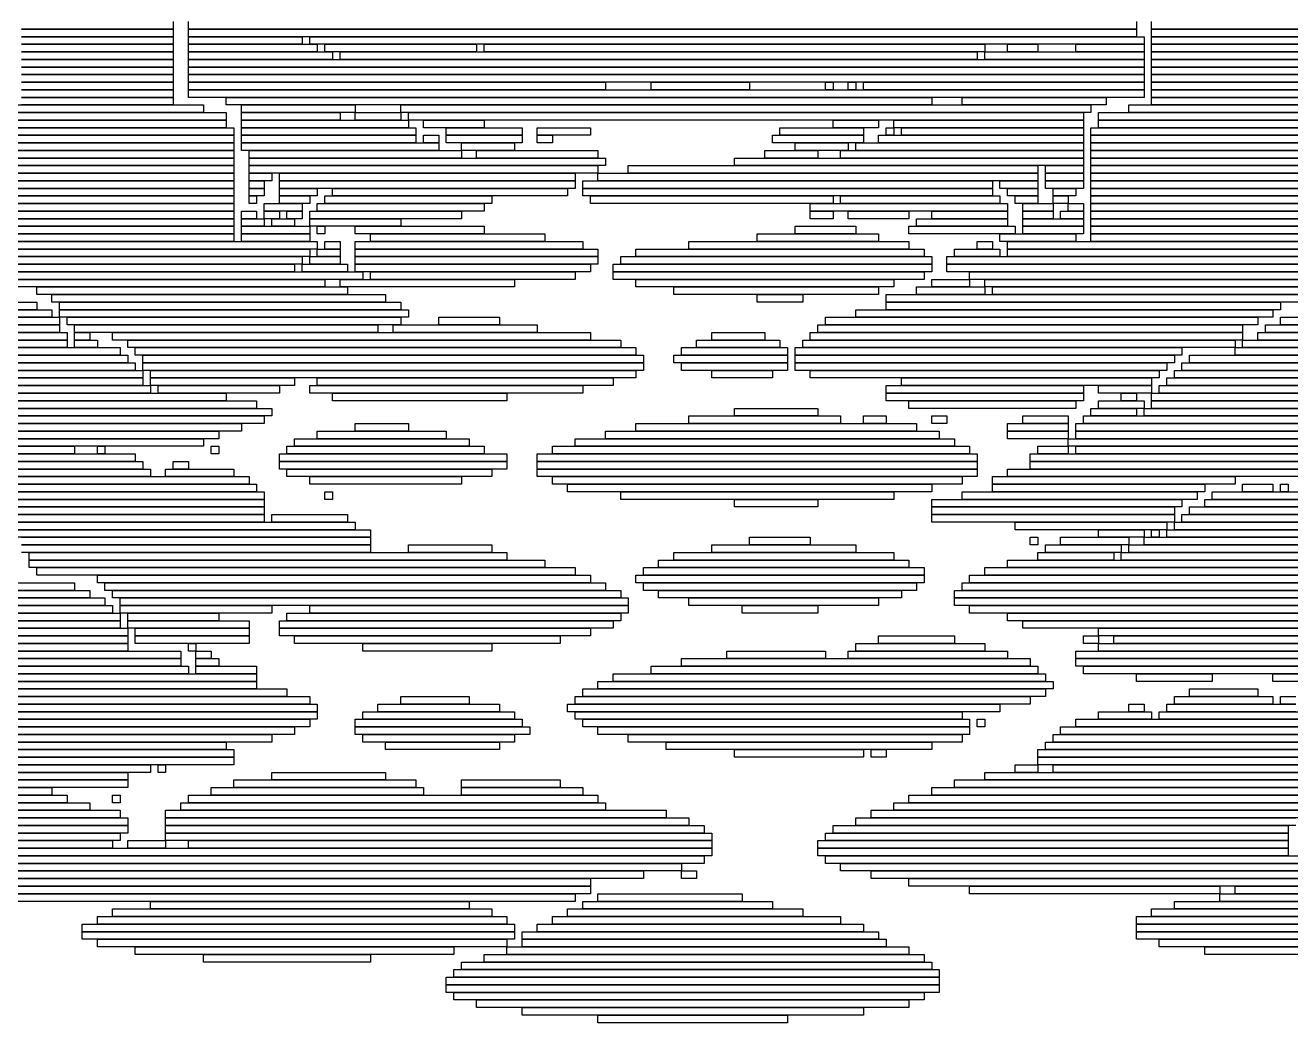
# Model space of a CAD drawing. Extents: x 292 to 731, y 307 to 718.
# Drawn here: x 417.5 to 584.3, y 307 to 438.5 of the extents above; entities that cross this region are included whole.
import ezdxf

# ---------------------------------------------------------------- set-up
doc = ezdxf.new("R2010")
doc.units = 0

msp = doc.modelspace()

# ---------------------------------------------------------------- linework, layer by layer
for p, q in [((437, 439), (437, 438)), ((439, 438), (439, 439)), ((564, 439), (564, 438)), ((566, 438), (566, 439)), ((437, 438), (417, 438)), ((417, 438), (437, 438)), ((437, 438), (437, 437)), ((564, 438), (439, 438)), ((439, 438), (564, 438)), ((439, 437), (439, 438)), ((564, 438), (564, 437)), ((586, 438), (566, 438)), ((566, 438), (586, 438)), ((566, 437), (566, 438)), ((437, 437), (417, 437)), ((417, 437), (437, 437)), ((437, 436), (417, 436)), ((417, 436), (437, 436)), ((437, 437), (437, 436)), ((437, 436), (437, 435)), ((564, 437), (439, 437)), ((439, 437), (454, 437)), ((439, 436), (439, 437)), ((454, 436), (439, 436)), ((439, 436), (456, 436)), ((439, 435), (439, 436)), ((454, 437), (454, 436)), ((455, 437), (565, 437)), ((455, 436), (455, 437)), ((565, 436), (455, 436)), ((456, 436), (456, 435)), ((457, 436), (477, 436)), ((457, 435), (457, 436)), ((477, 436), (477, 435)), ((478, 436), (544, 436)), ((478, 435), (478, 436)), ((544, 436), (544, 435)), ((547, 436), (551, 436)), ((547, 435), (547, 436)), ((551, 436), (551, 435)), ((556, 436), (565, 436)), ((556, 435), (556, 436)), ((565, 437), (565, 436)), ((565, 436), (565, 435)), ((586, 437), (566, 437)), ((566, 437), (586, 437)), ((566, 436), (566, 437)), ((586, 436), (566, 436)), ((566, 436), (586, 436)), ((566, 435), (566, 436)), ((437, 435), (417, 435)), ((417, 435), (437, 435)), ((437, 434), (417, 434)), ((417, 434), (437, 434)), ((437, 435), (437, 434)), ((437, 434), (437, 433)), ((456, 435), (439, 435)), ((439, 435), (458, 435)), ((439, 434), (439, 435)), ((458, 434), (439, 434)), ((439, 434), (565, 434)), ((439, 433), (439, 434)), ((477, 435), (457, 435)), ((458, 435), (458, 434)), ((459, 435), (543, 435)), ((459, 434), (459, 435)), ((543, 434), (459, 434)), ((544, 435), (478, 435)), ((543, 435), (543, 434)), ((544, 435), (565, 435)), ((544, 434), (544, 435)), ((565, 434), (544, 434)), ((551, 435), (547, 435)), ((565, 435), (556, 435)), ((565, 435), (565, 434)), ((565, 434), (565, 433)), ((586, 435), (566, 435)), ((566, 435), (587, 435)), ((566, 434), (566, 435)), ((587, 434), (566, 434)), ((566, 434), (587, 434)), ((566, 433), (566, 434)), ((437, 433), (417, 433)), ((417, 433), (437, 433)), ((437, 433), (437, 432)), ((565, 433), (439, 433)), ((439, 433), (565, 433)), ((439, 432), (439, 433)), ((565, 433), (565, 432)), ((587, 433), (566, 433)), ((566, 433), (587, 433)), ((566, 432), (566, 433)), ((437, 432), (417, 432)), ((417, 432), (437, 432)), ((437, 431), (417, 431)), ((417, 431), (437, 431)), ((437, 432), (437, 431)), ((437, 431), (437, 430)), ((565, 432), (439, 432)), ((439, 432), (565, 432)), ((439, 431), (439, 432)), ((565, 431), (439, 431)), ((439, 431), (494, 431)), ((439, 430), (439, 431)), ((494, 431), (494, 430)), ((500, 431), (513, 431)), ((500, 430), (500, 431)), ((513, 431), (513, 430)), ((523, 431), (524, 431)), ((523, 430), (523, 431)), ((524, 431), (524, 430)), ((526, 431), (527, 431)), ((526, 430), (526, 431)), ((527, 431), (527, 430)), ((528, 431), (565, 431)), ((528, 430), (528, 431)), ((565, 432), (565, 431)), ((565, 431), (565, 430)), ((587, 432), (566, 432)), ((566, 432), (587, 432)), ((566, 431), (566, 432)), ((587, 431), (566, 431)), ((566, 431), (587, 431)), ((566, 430), (566, 431)), ((437, 430), (417, 430)), ((417, 430), (437, 430)), ((437, 429), (417, 429)), ((417, 429), (437, 429)), ((437, 430), (437, 429)), ((437, 429), (437, 428)), ((494, 430), (439, 430)), ((439, 430), (565, 430)), ((439, 429), (439, 430)), ((565, 429), (439, 429)), ((444, 429), (537, 429)), ((444, 428), (444, 429)), ((513, 430), (500, 430)), ((524, 430), (523, 430)), ((527, 430), (526, 430)), ((565, 430), (528, 430)), ((537, 429), (537, 428)), ((541, 429), (560, 429)), ((541, 428), (541, 429)), ((560, 429), (560, 428)), ((565, 430), (565, 429)), ((587, 430), (566, 430)), ((566, 430), (587, 430)), ((566, 429), (566, 430)), ((587, 429), (566, 429)), ((566, 429), (587, 429)), ((566, 428), (566, 429)), ((412, 428), (441, 428)), ((437, 428), (417, 428)), ((441, 428), (441, 427)), ((537, 428), (444, 428)), ((446, 428), (461, 428)), ((446, 427), (446, 428)), ((461, 428), (461, 427)), ((467, 428), (558, 428)), ((467, 427), (467, 428)), ((560, 428), (541, 428)), ((558, 428), (558, 427)), ((563, 428), (590, 428)), ((563, 427), (563, 428)), ((587, 428), (566, 428)), ((409, 426), (444, 426)), ((410, 427), (444, 427)), ((444, 426), (410, 426)), ((441, 427), (412, 427)), ((444, 427), (444, 426)), ((444, 426), (444, 425)), ((461, 427), (446, 427)), ((446, 427), (459, 427)), ((446, 426), (446, 427)), ((459, 426), (446, 426)), ((446, 426), (468, 426)), ((446, 425), (446, 426)), ((459, 427), (459, 426)), ((461, 427), (467, 427)), ((461, 426), (461, 427)), ((467, 426), (461, 426)), ((558, 427), (467, 427)), ((467, 427), (467, 426)), ((468, 427), (557, 427)), ((468, 426), (468, 427)), ((557, 426), (468, 426)), ((468, 426), (468, 425)), ((470, 426), (478, 426)), ((470, 425), (470, 426)), ((478, 426), (478, 425)), ((524, 426), (530, 426)), ((524, 425), (524, 426)), ((530, 426), (530, 425)), ((532, 426), (557, 426)), ((532, 425), (532, 426)), ((557, 427), (557, 426)), ((557, 426), (557, 425)), ((559, 427), (593, 427)), ((559, 426), (559, 427)), ((593, 426), (559, 426)), ((559, 426), (594, 426)), ((559, 425), (559, 426)), ((590, 427), (563, 427)), ((444, 425), (409, 425)), ((409, 425), (445, 425)), ((445, 424), (409, 424)), ((409, 424), (445, 424)), ((445, 425), (445, 424)), ((445, 424), (445, 423)), ((468, 425), (446, 425)), ((446, 425), (469, 425)), ((446, 424), (446, 425)), ((469, 424), (446, 424)), ((446, 424), (469, 424)), ((446, 423), (446, 424)), ((469, 425), (469, 424)), ((469, 424), (469, 423)), ((478, 425), (470, 425)), ((470, 424), (472, 424)), ((470, 423), (470, 424)), ((472, 424), (472, 423)), ((473, 425), (483, 425)), ((473, 424), (473, 425)), ((483, 424), (473, 424)), ((473, 424), (483, 424)), ((473, 423), (473, 424)), ((483, 425), (483, 424)), ((483, 424), (483, 423)), ((485, 425), (492, 425)), ((485, 424), (485, 425)), ((492, 424), (485, 424)), ((485, 424), (487, 424)), ((485, 423), (485, 424)), ((487, 424), (487, 423)), ((492, 425), (492, 424)), ((516, 424), (528, 424)), ((516, 423), (516, 424)), ((517, 425), (528, 425)), ((517, 424), (517, 425)), ((528, 424), (517, 424)), ((530, 425), (524, 425)), ((528, 425), (528, 424)), ((528, 424), (528, 423)), ((530, 424), (557, 424)), ((530, 423), (530, 424)), ((531, 425), (532, 425)), ((531, 424), (531, 425)), ((532, 424), (531, 424)), ((557, 425), (532, 425)), ((532, 425), (532, 424)), ((533, 425), (557, 425)), ((533, 424), (533, 425)), ((557, 424), (533, 424)), ((557, 425), (557, 424)), ((557, 424), (557, 423)), ((558, 425), (594, 425)), ((558, 424), (558, 425)), ((594, 424), (558, 424)), ((558, 424), (594, 424)), ((558, 423), (558, 424)), ((594, 425), (559, 425)), ((408, 423), (445, 423)), ((445, 423), (409, 423)), ((445, 423), (445, 422)), ((469, 423), (446, 423)), ((446, 423), (472, 423)), ((446, 422), (446, 423)), ((472, 423), (470, 423)), ((472, 423), (472, 422)), ((483, 423), (473, 423)), ((475, 423), (482, 423)), ((475, 422), (475, 423)), ((482, 423), (482, 422)), ((487, 423), (485, 423)), ((528, 423), (516, 423)), ((519, 423), (526, 423)), ((519, 422), (519, 423)), ((526, 423), (526, 422)), ((527, 423), (557, 423)), ((527, 422), (527, 423)), ((557, 423), (530, 423)), ((557, 423), (557, 422)), ((594, 423), (558, 423)), ((558, 423), (594, 423)), ((558, 422), (558, 423)), ((445, 422), (408, 422)), ((408, 422), (445, 422)), ((445, 421), (408, 421)), ((408, 421), (445, 421)), ((445, 422), (445, 421)), ((445, 421), (445, 420)), ((472, 422), (446, 422)), ((447, 422), (475, 422)), ((447, 421), (447, 422)), ((475, 421), (447, 421)), ((447, 421), (494, 421)), ((447, 420), (447, 421)), ((482, 422), (475, 422)), ((475, 422), (475, 421)), ((477, 422), (493, 422)), ((477, 421), (477, 422)), ((493, 421), (477, 421)), ((493, 422), (493, 421)), ((494, 421), (494, 420)), ((511, 421), (557, 421)), ((511, 420), (511, 421)), ((515, 422), (522, 422)), ((515, 421), (515, 422)), ((522, 421), (515, 421)), ((526, 422), (519, 422)), ((522, 422), (522, 421)), ((525, 422), (557, 422)), ((525, 421), (525, 422)), ((557, 421), (525, 421)), ((557, 422), (527, 422)), ((557, 422), (557, 421)), ((557, 421), (557, 420)), ((594, 422), (558, 422)), ((558, 422), (594, 422)), ((558, 421), (558, 422)), ((594, 421), (558, 421)), ((558, 421), (595, 421)), ((558, 420), (558, 421)), ((445, 420), (408, 420)), ((408, 420), (445, 420)), ((445, 419), (408, 419)), ((408, 419), (445, 419)), ((445, 420), (445, 419)), ((445, 419), (445, 418)), ((494, 420), (447, 420)), ((447, 420), (493, 420)), ((447, 419), (447, 420)), ((493, 419), (447, 419)), ((447, 419), (450, 419)), ((447, 418), (447, 419)), ((450, 419), (450, 418)), ((451, 419), (490, 419)), ((451, 418), (451, 419)), ((490, 419), (490, 418)), ((493, 420), (493, 419)), ((493, 419), (551, 419)), ((493, 418), (493, 419)), ((497, 420), (551, 420)), ((497, 419), (497, 420)), ((551, 419), (497, 419)), ((557, 420), (511, 420)), ((551, 420), (551, 419)), ((551, 419), (551, 418)), ((552, 420), (557, 420)), ((552, 419), (552, 420)), ((557, 419), (552, 419)), ((552, 419), (557, 419)), ((552, 418), (552, 419)), ((557, 420), (557, 419)), ((557, 419), (557, 418)), ((595, 420), (558, 420)), ((558, 420), (595, 420)), ((558, 419), (558, 420)), ((595, 419), (558, 419)), ((558, 419), (595, 419)), ((558, 418), (558, 419)), ((445, 418), (408, 418)), ((408, 418), (445, 418)), ((445, 418), (445, 417)), ((450, 418), (447, 418)), ((447, 418), (449, 418)), ((447, 417), (447, 418)), ((449, 418), (449, 417)), ((490, 418), (451, 418)), ((451, 418), (490, 418)), ((451, 417), (451, 418)), ((490, 418), (490, 417)), ((491, 418), (545, 418)), ((491, 417), (491, 418)), ((551, 418), (493, 418)), ((545, 418), (545, 417)), ((546, 418), (551, 418)), ((546, 417), (546, 418)), ((551, 418), (551, 417)), ((557, 418), (552, 418)), ((552, 418), (557, 418)), ((552, 417), (552, 418)), ((557, 418), (557, 417)), ((595, 418), (558, 418)), ((558, 418), (595, 418)), ((558, 417), (558, 418)), ((445, 417), (408, 417)), ((408, 417), (445, 417)), ((445, 416), (408, 416)), ((408, 416), (445, 416)), ((445, 417), (445, 416)), ((445, 416), (445, 415)), ((449, 417), (447, 417)), ((447, 417), (449, 417)), ((447, 416), (447, 417)), ((449, 416), (447, 416)), ((447, 416), (448, 416)), ((447, 415), (447, 416)), ((448, 416), (448, 415)), ((449, 417), (449, 416)), ((490, 417), (451, 417)), ((451, 417), (456, 417)), ((451, 416), (451, 417)), ((456, 416), (451, 416)), ((451, 416), (455, 416)), ((451, 415), (451, 416)), ((455, 416), (455, 415)), ((456, 417), (456, 416)), ((457, 416), (479, 416)), ((457, 415), (457, 416)), ((458, 417), (489, 417)), ((458, 416), (458, 417)), ((489, 416), (458, 416)), ((479, 416), (479, 415)), ((489, 417), (489, 416)), ((545, 417), (491, 417)), ((491, 417), (545, 417)), ((491, 416), (491, 417)), ((545, 416), (491, 416)), ((492, 416), (524, 416)), ((492, 415), (492, 416)), ((524, 416), (524, 415)), ((525, 416), (546, 416)), ((525, 415), (525, 416)), ((545, 417), (545, 416)), ((551, 417), (546, 417)), ((546, 416), (546, 415)), ((547, 417), (551, 417)), ((547, 416), (547, 417)), ((551, 416), (547, 416)), ((548, 416), (551, 416)), ((548, 415), (548, 416)), ((551, 417), (551, 416)), ((551, 416), (551, 415)), ((557, 417), (552, 417)), ((553, 417), (556, 417)), ((553, 416), (553, 417)), ((556, 416), (553, 416)), ((553, 416), (555, 416)), ((553, 415), (553, 416)), ((555, 416), (555, 415)), ((556, 417), (556, 416)), ((595, 417), (558, 417)), ((558, 417), (595, 417)), ((558, 416), (558, 417)), ((595, 416), (558, 416)), ((558, 416), (595, 416)), ((558, 415), (558, 416)), ((445, 415), (408, 415)), ((408, 415), (445, 415)), ((445, 414), (408, 414)), ((408, 414), (445, 414)), ((445, 415), (445, 414)), ((445, 414), (445, 413)), ((446, 414), (448, 414)), ((446, 413), (446, 414)), ((448, 415), (447, 415)), ((448, 414), (448, 413)), ((449, 415), (454, 415)), ((449, 414), (449, 415)), ((454, 414), (449, 414)), ((449, 414), (451, 414)), ((449, 413), (449, 414)), ((455, 415), (451, 415)), ((451, 414), (451, 413)), ((452, 414), (454, 414)), ((452, 413), (452, 414)), ((454, 415), (454, 414)), ((454, 414), (454, 413)), ((455, 414), (475, 414)), ((455, 413), (455, 414)), ((456, 415), (478, 415)), ((456, 414), (456, 415)), ((478, 414), (456, 414)), ((479, 415), (457, 415)), ((475, 414), (475, 413)), ((478, 415), (478, 414)), ((524, 415), (492, 415)), ((521, 415), (547, 415)), ((521, 414), (521, 415)), ((547, 414), (521, 414)), ((521, 414), (524, 414)), ((521, 413), (521, 414)), ((524, 414), (524, 413)), ((546, 415), (525, 415)), ((526, 414), (534, 414)), ((526, 413), (526, 414)), ((534, 414), (534, 413)), ((537, 414), (547, 414)), ((537, 413), (537, 414)), ((547, 415), (547, 414)), ((547, 414), (547, 413)), ((551, 415), (548, 415)), ((549, 415), (553, 415)), ((549, 414), (549, 415)), ((553, 414), (549, 414)), ((549, 414), (553, 414)), ((549, 413), (549, 414)), ((555, 415), (553, 415)), ((553, 415), (553, 414)), ((553, 414), (553, 413)), ((554, 414), (557, 414)), ((554, 413), (554, 414)), ((555, 415), (557, 415)), ((555, 414), (555, 415)), ((557, 414), (555, 414)), ((557, 415), (557, 414)), ((557, 414), (557, 413)), ((595, 415), (558, 415)), ((558, 415), (595, 415)), ((558, 414), (558, 415)), ((595, 414), (558, 414)), ((558, 414), (595, 414)), ((558, 413), (558, 414)), ((445, 413), (408, 413)), ((408, 413), (445, 413)), ((445, 413), (445, 412)), ((448, 413), (446, 413)), ((446, 413), (449, 413)), ((446, 412), (446, 413)), ((451, 413), (449, 413)), ((449, 413), (449, 412)), ((450, 413), (453, 413)), ((450, 412), (450, 413)), ((454, 413), (452, 413)), ((453, 413), (453, 412)), ((475, 413), (455, 413)), ((455, 413), (467, 413)), ((455, 412), (455, 413)), ((467, 413), (467, 412)), ((524, 413), (521, 413)), ((534, 413), (526, 413)), ((535, 413), (547, 413)), ((535, 412), (535, 413)), ((547, 413), (537, 413)), ((547, 413), (547, 412)), ((553, 413), (549, 413)), ((549, 413), (557, 413)), ((549, 412), (549, 413)), ((557, 413), (554, 413)), ((557, 413), (557, 412)), ((595, 413), (558, 413)), ((558, 413), (595, 413)), ((558, 412), (558, 413)), ((407, 412), (445, 412)), ((445, 411), (407, 411)), ((407, 411), (445, 411)), ((445, 412), (408, 412)), ((445, 412), (445, 411)), ((445, 411), (445, 410)), ((449, 412), (446, 412)), ((446, 412), (455, 412)), ((446, 411), (446, 412)), ((455, 411), (446, 411)), ((446, 411), (455, 411)), ((446, 410), (446, 411)), ((453, 412), (450, 412)), ((467, 412), (455, 412)), ((455, 412), (455, 411)), ((455, 411), (455, 410)), ((456, 412), (457, 412)), ((456, 411), (456, 412)), ((457, 411), (456, 411)), ((457, 412), (457, 411)), ((461, 412), (478, 412)), ((461, 411), (461, 412)), ((478, 411), (461, 411)), ((463, 411), (486, 411)), ((463, 410), (463, 411)), ((478, 412), (478, 411)), ((486, 411), (486, 410)), ((514, 411), (530, 411)), ((514, 410), (514, 411)), ((519, 412), (527, 412)), ((519, 411), (519, 412)), ((527, 411), (519, 411)), ((527, 412), (527, 411)), ((530, 411), (530, 410)), ((534, 412), (548, 412)), ((534, 411), (534, 412)), ((548, 411), (534, 411)), ((547, 412), (535, 412)), ((546, 411), (556, 411)), ((546, 410), (546, 411)), ((548, 412), (548, 411)), ((557, 412), (549, 412)), ((549, 412), (557, 412)), ((549, 411), (549, 412)), ((557, 411), (549, 411)), ((556, 411), (556, 410)), ((557, 412), (557, 411)), ((595, 412), (558, 412)), ((558, 412), (595, 412)), ((558, 411), (558, 412)), ((595, 411), (558, 411)), ((558, 411), (596, 411)), ((558, 410), (558, 411)), ((445, 410), (407, 410)), ((407, 410), (456, 410)), ((456, 409), (407, 409)), ((407, 409), (455, 409)), ((455, 410), (446, 410)), ((455, 409), (455, 408)), ((456, 410), (456, 409)), ((456, 409), (459, 409)), ((456, 408), (456, 409)), ((457, 410), (459, 410)), ((457, 409), (457, 410)), ((459, 409), (457, 409)), ((459, 410), (459, 409)), ((459, 409), (459, 408)), ((461, 410), (491, 410)), ((461, 409), (461, 410)), ((491, 409), (461, 409)), ((461, 409), (493, 409)), ((461, 408), (461, 409)), ((486, 410), (463, 410)), ((491, 410), (491, 409)), ((493, 409), (493, 408)), ((498, 409), (536, 409)), ((498, 408), (498, 409)), ((505, 410), (534, 410)), ((505, 409), (505, 410)), ((534, 409), (505, 409)), ((530, 410), (514, 410)), ((534, 410), (534, 409)), ((536, 409), (536, 408)), ((540, 409), (546, 409)), ((540, 408), (540, 409)), ((543, 410), (545, 410)), ((543, 409), (543, 410)), ((545, 409), (543, 409)), ((545, 410), (545, 409)), ((556, 410), (546, 410)), ((546, 409), (546, 408)), ((547, 410), (596, 410)), ((547, 409), (547, 410)), ((596, 409), (547, 409)), ((547, 409), (604, 409)), ((547, 408), (547, 409)), ((596, 410), (558, 410)), ((455, 408), (407, 408)), ((407, 408), (454, 408)), ((454, 408), (454, 407)), ((455, 408), (459, 408)), ((455, 407), (455, 408)), ((459, 408), (456, 408)), ((459, 408), (459, 407)), ((493, 408), (461, 408)), ((461, 408), (493, 408)), ((461, 407), (461, 408)), ((493, 408), (493, 407)), ((496, 408), (537, 408)), ((496, 407), (496, 408)), ((536, 408), (498, 408)), ((537, 408), (537, 407)), ((539, 408), (603, 408)), ((539, 407), (539, 408)), ((546, 408), (540, 408)), ((604, 408), (547, 408)), ((382, 406), (462, 406)), ((454, 407), (407, 407)), ((407, 407), (453, 407)), ((453, 406), (407, 406)), ((453, 407), (453, 406)), ((454, 407), (460, 407)), ((454, 406), (454, 407)), ((460, 406), (454, 406)), ((459, 407), (455, 407)), ((460, 407), (460, 406)), ((493, 407), (461, 407)), ((461, 407), (492, 407)), ((461, 406), (461, 407)), ((492, 406), (461, 406)), ((462, 406), (462, 405)), ((463, 406), (490, 406)), ((463, 405), (463, 406)), ((490, 406), (490, 405)), ((492, 407), (492, 406)), ((495, 407), (537, 407)), ((495, 406), (495, 407)), ((537, 406), (495, 406)), ((495, 406), (536, 406)), ((495, 405), (495, 406)), ((537, 407), (496, 407)), ((536, 406), (536, 405)), ((537, 407), (537, 406)), ((603, 407), (539, 407)), ((539, 407), (603, 407)), ((539, 406), (539, 407)), ((603, 406), (539, 406)), ((542, 406), (603, 406)), ((542, 405), (542, 406)), ((381, 405), (457, 405)), ((457, 404), (381, 404)), ((462, 405), (382, 405)), ((419, 404), (460, 404)), ((419, 403), (419, 404)), ((457, 405), (457, 404)), ((459, 405), (482, 405)), ((459, 404), (459, 405)), ((482, 404), (459, 404)), ((460, 404), (460, 403)), ((490, 405), (463, 405)), ((482, 405), (482, 404)), ((536, 405), (495, 405)), ((498, 405), (532, 405)), ((498, 404), (498, 405)), ((532, 404), (498, 404)), ((503, 404), (530, 404)), ((503, 403), (503, 404)), ((530, 404), (530, 403)), ((532, 405), (532, 404)), ((535, 404), (544, 404)), ((535, 403), (535, 404)), ((537, 405), (542, 405)), ((537, 404), (537, 405)), ((542, 404), (537, 404)), ((603, 405), (542, 405)), ((542, 405), (542, 404)), ((544, 405), (603, 405)), ((544, 404), (544, 405)), ((603, 404), (544, 404)), ((544, 404), (544, 403)), ((545, 404), (603, 404)), ((545, 403), (545, 404)), ((460, 403), (419, 403)), ((421, 403), (465, 403)), ((421, 402), (421, 403)), ((465, 403), (465, 402)), ((530, 403), (503, 403)), ((514, 403), (520, 403)), ((514, 402), (514, 403)), ((520, 403), (520, 402)), ((531, 403), (603, 403)), ((531, 402), (531, 403)), ((544, 403), (535, 403)), ((603, 403), (545, 403)), ((382, 401), (421, 401)), ((405, 402), (419, 402)), ((419, 401), (405, 401)), ((419, 402), (419, 401)), ((465, 402), (421, 402)), ((421, 401), (421, 400)), ((422, 402), (467, 402)), ((422, 401), (422, 402)), ((467, 401), (422, 401)), ((422, 401), (468, 401)), ((422, 400), (422, 401)), ((467, 402), (467, 401)), ((468, 401), (468, 400)), ((520, 402), (514, 402)), ((527, 401), (582, 401)), ((527, 400), (527, 401)), ((603, 402), (531, 402)), ((531, 402), (583, 402)), ((531, 401), (531, 402)), ((583, 401), (531, 401)), ((582, 401), (582, 400)), ((583, 402), (583, 401)), ((380, 399), (422, 399)), ((381, 400), (422, 400)), ((422, 399), (381, 399)), ((421, 400), (382, 400)), ((468, 400), (422, 400)), ((422, 400), (422, 399)), ((422, 399), (422, 398)), ((423, 400), (467, 400)), ((423, 399), (423, 400)), ((467, 399), (423, 399)), ((424, 399), (464, 399)), ((424, 398), (424, 399)), ((464, 399), (464, 398)), ((466, 399), (485, 399)), ((466, 398), (466, 399)), ((467, 400), (467, 399)), ((472, 400), (480, 400)), ((472, 399), (472, 400)), ((480, 399), (472, 399)), ((480, 400), (480, 399)), ((485, 399), (485, 398)), ((522, 399), (578, 399)), ((522, 398), (522, 399)), ((523, 400), (580, 400)), ((523, 399), (523, 400)), ((580, 399), (523, 399)), ((582, 400), (527, 400)), ((578, 399), (578, 398)), ((580, 400), (580, 399)), ((581, 399), (591, 399)), ((581, 398), (581, 399)), ((583, 400), (589, 400)), ((583, 399), (583, 400)), ((589, 399), (583, 399)), ((379, 398), (423, 398)), ((422, 398), (380, 398)), ((423, 398), (423, 397)), ((464, 398), (424, 398)), ((424, 398), (426, 398)), ((424, 397), (424, 398)), ((426, 398), (426, 397)), ((429, 398), (492, 398)), ((429, 397), (429, 398)), ((485, 398), (466, 398)), ((492, 398), (492, 397)), ((508, 398), (515, 398)), ((508, 397), (508, 398)), ((515, 398), (515, 397)), ((521, 398), (578, 398)), ((521, 397), (521, 398)), ((578, 398), (522, 398)), ((578, 398), (578, 397)), ((580, 398), (635, 398)), ((580, 397), (580, 398)), ((591, 398), (581, 398)), ((373, 397), (423, 397)), ((423, 396), (373, 396)), ((423, 397), (379, 397)), ((394, 396), (430, 396)), ((423, 397), (423, 396)), ((426, 397), (424, 397)), ((424, 397), (427, 397)), ((424, 396), (424, 397)), ((427, 396), (424, 396)), ((427, 397), (427, 396)), ((492, 397), (429, 397)), ((430, 396), (430, 395)), ((431, 397), (496, 397)), ((431, 396), (431, 397)), ((496, 396), (431, 396)), ((432, 396), (498, 396)), ((432, 395), (432, 396)), ((496, 397), (496, 396)), ((498, 396), (498, 395)), ((504, 396), (518, 396)), ((504, 395), (504, 396)), ((506, 397), (517, 397)), ((506, 396), (506, 397)), ((517, 396), (506, 396)), ((515, 397), (508, 397)), ((517, 397), (517, 396)), ((518, 396), (518, 395)), ((519, 396), (570, 396)), ((519, 395), (519, 396)), ((520, 397), (577, 397)), ((520, 396), (520, 397)), ((577, 396), (520, 396)), ((578, 397), (521, 397)), ((570, 396), (570, 395)), ((577, 397), (577, 396)), ((577, 396), (635, 396)), ((577, 395), (577, 396)), ((578, 397), (635, 397)), ((578, 396), (578, 397)), ((635, 396), (578, 396)), ((635, 397), (580, 397)), ((430, 395), (394, 395)), ((396, 395), (431, 395)), ((431, 394), (396, 394)), ((397, 394), (432, 394)), ((431, 395), (431, 394)), ((498, 395), (432, 395)), ((432, 394), (432, 393)), ((433, 395), (499, 395)), ((433, 394), (433, 395)), ((499, 394), (433, 394)), ((433, 394), (499, 394)), ((433, 393), (433, 394)), ((499, 395), (499, 394)), ((499, 394), (499, 393)), ((503, 395), (518, 395)), ((503, 394), (503, 395)), ((518, 394), (503, 394)), ((518, 395), (504, 395)), ((504, 394), (518, 394)), ((504, 393), (504, 394)), ((518, 395), (518, 394)), ((518, 394), (518, 393)), ((570, 395), (519, 395)), ((519, 395), (569, 395)), ((519, 394), (519, 395)), ((569, 394), (519, 394)), ((519, 394), (568, 394)), ((519, 393), (519, 394)), ((568, 394), (568, 393)), ((569, 395), (569, 394)), ((570, 394), (624, 394)), ((570, 393), (570, 394)), ((571, 395), (628, 395)), ((571, 394), (571, 395)), ((628, 394), (571, 394)), ((635, 395), (577, 395)), ((432, 393), (397, 393)), ((398, 393), (433, 393)), ((499, 393), (433, 393)), ((433, 393), (433, 392)), ((434, 393), (498, 393)), ((434, 392), (434, 393)), ((498, 393), (498, 392)), ((518, 393), (504, 393)), ((508, 393), (516, 393)), ((508, 392), (508, 393)), ((516, 393), (516, 392)), ((568, 393), (519, 393)), ((521, 393), (567, 393)), ((521, 392), (521, 393)), ((567, 393), (567, 392)), ((569, 393), (607, 393)), ((569, 392), (569, 393)), ((624, 393), (570, 393)), ((375, 392), (433, 392)), ((433, 391), (375, 391)), ((433, 392), (398, 392)), ((400, 391), (434, 391)), ((433, 392), (433, 391)), ((498, 392), (434, 392)), ((434, 392), (453, 392)), ((434, 391), (434, 392)), ((453, 391), (434, 391)), ((434, 391), (434, 390)), ((435, 391), (451, 391)), ((435, 390), (435, 391)), ((451, 391), (451, 390)), ((453, 392), (453, 391)), ((455, 391), (491, 391)), ((455, 390), (455, 391)), ((456, 392), (495, 392)), ((456, 391), (456, 392)), ((495, 391), (456, 391)), ((491, 391), (491, 390)), ((495, 392), (495, 391)), ((516, 392), (508, 392)), ((567, 392), (521, 392)), ((531, 391), (557, 391)), ((531, 390), (531, 391)), ((533, 392), (566, 392)), ((533, 391), (533, 392)), ((566, 391), (533, 391)), ((557, 391), (557, 390)), ((559, 391), (566, 391)), ((559, 390), (559, 391)), ((566, 392), (566, 391)), ((566, 391), (566, 390)), ((567, 391), (604, 391)), ((567, 390), (567, 391)), ((568, 392), (605, 392)), ((568, 391), (568, 392)), ((605, 391), (568, 391)), ((607, 392), (569, 392)), ((368, 389), (448, 389)), ((434, 390), (400, 390)), ((404, 390), (444, 390)), ((444, 389), (404, 389)), ((451, 390), (435, 390)), ((444, 390), (444, 389)), ((448, 389), (448, 388)), ((491, 390), (455, 390)), ((458, 390), (481, 390)), ((458, 389), (458, 390)), ((481, 389), (458, 389)), ((481, 390), (481, 389)), ((557, 390), (531, 390)), ((531, 390), (557, 390)), ((531, 389), (531, 390)), ((557, 389), (531, 389)), ((534, 389), (556, 389)), ((534, 388), (534, 389)), ((556, 389), (556, 388)), ((557, 390), (557, 389)), ((566, 390), (559, 390)), ((559, 389), (565, 389)), ((559, 388), (559, 389)), ((562, 390), (564, 390)), ((562, 389), (562, 390)), ((564, 389), (562, 389)), ((564, 390), (564, 389)), ((565, 389), (565, 388)), ((566, 390), (603, 390)), ((566, 389), (566, 390)), ((603, 389), (566, 389)), ((566, 389), (603, 389)), ((566, 388), (566, 389)), ((604, 390), (567, 390)), ((448, 388), (368, 388)), ((368, 388), (450, 388)), ((450, 388), (450, 387)), ((511, 388), (522, 388)), ((511, 387), (511, 388)), ((522, 388), (522, 387)), ((556, 388), (534, 388)), ((558, 388), (564, 388)), ((558, 387), (558, 388)), ((565, 388), (559, 388)), ((564, 388), (564, 387)), ((565, 388), (600, 388)), ((565, 387), (565, 388)), ((603, 388), (566, 388)), ((313, 387), (449, 387)), ((449, 386), (313, 386)), ((315, 386), (446, 386)), ((450, 387), (368, 387)), ((446, 386), (446, 385)), ((449, 387), (449, 386)), ((461, 386), (468, 386)), ((461, 385), (461, 386)), ((468, 386), (468, 385)), ((498, 386), (535, 386)), ((498, 385), (498, 386)), ((505, 387), (525, 387)), ((505, 386), (505, 387)), ((525, 386), (505, 386)), ((522, 387), (511, 387)), ((525, 387), (525, 386)), ((528, 387), (531, 387)), ((528, 386), (528, 387)), ((531, 386), (528, 386)), ((531, 387), (531, 386)), ((535, 386), (535, 385)), ((537, 387), (539, 387)), ((537, 386), (537, 387)), ((539, 386), (537, 386)), ((539, 387), (539, 386)), ((547, 386), (555, 386)), ((547, 385), (547, 386)), ((549, 387), (555, 387)), ((549, 386), (549, 387)), ((555, 386), (549, 386)), ((555, 387), (555, 386)), ((555, 386), (555, 385)), ((556, 386), (597, 386)), ((556, 385), (556, 386)), ((557, 387), (598, 387)), ((557, 386), (557, 387)), ((598, 386), (557, 386)), ((564, 387), (558, 387)), ((600, 387), (565, 387)), ((446, 385), (315, 385)), ((317, 385), (443, 385)), ((443, 384), (317, 384)), ((359, 384), (441, 384)), ((441, 384), (441, 383)), ((443, 385), (443, 384)), ((453, 384), (476, 384)), ((453, 383), (453, 384)), ((456, 385), (473, 385)), ((456, 384), (456, 385)), ((473, 384), (456, 384)), ((468, 385), (461, 385)), ((473, 385), (473, 384)), ((476, 384), (476, 383)), ((490, 384), (540, 384)), ((490, 383), (490, 384)), ((494, 385), (538, 385)), ((494, 384), (494, 385)), ((538, 384), (494, 384)), ((535, 385), (498, 385)), ((538, 385), (538, 384)), ((540, 384), (540, 383)), ((555, 385), (547, 385)), ((547, 385), (555, 385)), ((547, 384), (547, 385)), ((555, 384), (547, 384)), ((555, 385), (555, 384)), ((555, 384), (624, 384)), ((555, 383), (555, 384)), ((597, 385), (556, 385)), ((556, 385), (596, 385)), ((556, 384), (556, 385)), ((596, 384), (556, 384)), ((441, 383), (359, 383)), ((382, 383), (424, 383)), ((424, 383), (424, 382)), ((427, 383), (428, 383)), ((427, 382), (427, 383)), ((428, 383), (428, 382)), ((442, 383), (443, 383)), ((442, 382), (442, 383)), ((443, 383), (443, 382)), ((452, 383), (478, 383)), ((452, 382), (452, 383)), ((476, 383), (453, 383)), ((478, 383), (478, 382)), ((487, 383), (542, 383)), ((487, 382), (487, 383)), ((540, 383), (490, 383)), ((542, 383), (542, 382)), ((551, 383), (555, 383)), ((551, 382), (551, 383)), ((624, 383), (555, 383)), ((555, 383), (555, 382)), ((556, 383), (624, 383)), ((556, 382), (556, 383)), ((352, 382), (432, 382)), ((432, 381), (352, 381)), ((378, 381), (433, 381)), ((424, 382), (382, 382)), ((428, 382), (427, 382)), ((432, 382), (432, 381)), ((433, 381), (433, 380)), ((437, 381), (439, 381)), ((437, 380), (437, 381)), ((439, 381), (439, 380)), ((443, 382), (442, 382)), ((451, 382), (481, 382)), ((451, 381), (451, 382)), ((481, 381), (451, 381)), ((451, 381), (481, 381)), ((451, 380), (451, 381)), ((478, 382), (452, 382)), ((481, 382), (481, 381)), ((481, 381), (481, 380)), ((485, 382), (543, 382)), ((485, 381), (485, 382)), ((543, 381), (485, 381)), ((485, 381), (543, 381)), ((485, 380), (485, 381)), ((542, 382), (487, 382)), ((543, 382), (543, 381)), ((543, 381), (543, 380)), ((550, 382), (620, 382)), ((550, 381), (550, 382)), ((620, 381), (550, 381)), ((550, 381), (617, 381)), ((550, 380), (550, 381)), ((555, 382), (551, 382)), ((624, 382), (556, 382)), ((376, 379), (447, 379)), ((377, 380), (434, 380)), ((434, 379), (377, 379)), ((433, 380), (378, 380)), ((434, 380), (434, 379)), ((436, 380), (445, 380)), ((436, 379), (436, 380)), ((445, 379), (436, 379)), ((439, 380), (437, 380)), ((445, 380), (445, 379)), ((447, 379), (447, 378)), ((481, 380), (451, 380)), ((452, 380), (479, 380)), ((452, 379), (452, 380)), ((479, 379), (452, 379)), ((455, 379), (475, 379)), ((455, 378), (455, 379)), ((475, 379), (475, 378)), ((479, 380), (479, 379)), ((543, 380), (485, 380)), ((485, 380), (543, 380)), ((485, 379), (485, 380)), ((543, 379), (485, 379)), ((487, 379), (541, 379)), ((487, 378), (487, 379)), ((541, 379), (541, 378)), ((543, 380), (543, 379)), ((545, 379), (577, 379)), ((545, 378), (545, 379)), ((547, 380), (616, 380)), ((547, 379), (547, 380)), ((616, 379), (547, 379)), ((617, 380), (550, 380)), ((577, 379), (577, 378)), ((447, 378), (376, 378)), ((405, 378), (448, 378)), ((448, 378), (448, 377)), ((475, 378), (455, 378)), ((541, 378), (487, 378)), ((489, 378), (537, 378)), ((489, 377), (489, 378)), ((537, 378), (537, 377)), ((577, 378), (545, 378)), ((545, 378), (573, 378)), ((545, 377), (545, 378)), ((573, 378), (573, 377)), ((578, 378), (582, 378)), ((578, 377), (578, 378)), ((582, 378), (582, 377)), ((583, 378), (584, 378)), ((583, 377), (583, 378)), ((584, 378), (584, 377)), ((448, 377), (405, 377)), ((409, 377), (449, 377)), ((449, 376), (409, 376)), ((412, 376), (449, 376)), ((449, 377), (449, 376)), ((449, 376), (449, 375)), ((457, 377), (458, 377)), ((457, 376), (457, 377)), ((458, 376), (457, 376)), ((458, 377), (458, 376)), ((537, 377), (489, 377)), ((496, 377), (532, 377)), ((496, 376), (496, 377)), ((532, 376), (496, 376)), ((511, 376), (522, 376)), ((511, 375), (511, 376)), ((522, 376), (522, 375)), ((532, 377), (532, 376)), ((537, 376), (570, 376)), ((537, 375), (537, 376)), ((541, 377), (572, 377)), ((541, 376), (541, 377)), ((572, 376), (541, 376)), ((573, 377), (545, 377)), ((570, 376), (570, 375)), ((572, 377), (572, 376)), ((573, 376), (589, 376)), ((573, 375), (573, 376)), ((574, 377), (588, 377)), ((574, 376), (574, 377)), ((588, 376), (574, 376)), ((582, 377), (578, 377)), ((584, 377), (583, 377)), ((449, 375), (412, 375)), ((413, 375), (449, 375)), ((449, 374), (413, 374)), ((415, 374), (449, 374)), ((449, 375), (449, 374)), ((449, 374), (449, 373)), ((450, 374), (460, 374)), ((450, 373), (450, 374)), ((460, 374), (460, 373)), ((522, 375), (511, 375)), ((570, 375), (537, 375)), ((537, 375), (569, 375)), ((537, 374), (537, 375)), ((569, 374), (537, 374)), ((537, 374), (569, 374)), ((537, 373), (537, 374)), ((569, 375), (569, 374)), ((569, 374), (569, 373)), ((570, 374), (592, 374)), ((570, 373), (570, 374)), ((571, 375), (591, 375)), ((571, 374), (571, 375)), ((591, 374), (571, 374)), ((589, 375), (573, 375)), ((449, 373), (415, 373)), ((416, 373), (461, 373)), ((460, 373), (450, 373)), ((461, 373), (461, 372)), ((569, 373), (537, 373)), ((548, 373), (568, 373)), ((548, 372), (548, 373)), ((568, 373), (568, 372)), ((569, 373), (592, 373)), ((569, 372), (569, 373)), ((592, 373), (570, 373)), ((461, 372), (416, 372)), ((416, 372), (463, 372)), ((463, 371), (416, 371)), ((417, 371), (463, 371)), ((463, 372), (463, 371)), ((463, 371), (463, 370)), ((513, 371), (521, 371)), ((513, 370), (513, 371)), ((521, 371), (521, 370)), ((568, 372), (548, 372)), ((550, 371), (551, 371)), ((550, 370), (550, 371)), ((551, 371), (551, 370)), ((554, 371), (563, 371)), ((554, 370), (554, 371)), ((559, 372), (565, 372)), ((559, 371), (559, 372)), ((565, 371), (559, 371)), ((563, 371), (563, 370)), ((565, 372), (565, 371)), ((565, 371), (599, 371)), ((565, 370), (565, 371)), ((566, 372), (567, 372)), ((566, 371), (566, 372)), ((567, 371), (566, 371)), ((567, 372), (567, 371)), ((568, 372), (593, 372)), ((568, 371), (568, 372)), ((593, 371), (568, 371)), ((592, 372), (569, 372)), ((463, 370), (417, 370)), ((417, 370), (463, 370)), ((463, 369), (417, 369)), ((418, 369), (481, 369)), ((418, 368), (418, 369)), ((463, 370), (463, 369)), ((468, 370), (479, 370)), ((468, 369), (468, 370)), ((479, 369), (468, 369)), ((479, 370), (479, 369)), ((481, 369), (481, 368)), ((503, 369), (532, 369)), ((503, 368), (503, 369)), ((508, 370), (527, 370)), ((508, 369), (508, 370)), ((527, 369), (508, 369)), ((521, 370), (513, 370)), ((527, 370), (527, 369)), ((532, 369), (532, 368)), ((551, 370), (550, 370)), ((551, 369), (561, 369)), ((551, 368), (551, 369)), ((552, 370), (562, 370)), ((552, 369), (552, 370)), ((562, 369), (552, 369)), ((563, 370), (554, 370)), ((561, 369), (561, 368)), ((562, 370), (562, 369)), ((562, 369), (601, 369)), ((562, 368), (562, 369)), ((563, 370), (600, 370)), ((563, 369), (563, 370)), ((600, 369), (563, 369)), ((599, 370), (565, 370)), ((481, 368), (418, 368)), ((418, 368), (486, 368)), ((418, 367), (418, 368)), ((486, 368), (486, 367)), ((501, 368), (534, 368)), ((501, 367), (501, 368)), ((532, 368), (503, 368)), ((534, 368), (534, 367)), ((547, 368), (602, 368)), ((547, 367), (547, 368)), ((561, 368), (551, 368)), ((601, 368), (562, 368)), ((486, 367), (418, 367)), ((419, 367), (490, 367)), ((419, 366), (419, 367)), ((490, 366), (419, 366)), ((427, 366), (492, 366)), ((427, 365), (427, 366)), ((490, 367), (490, 366)), ((492, 366), (492, 365)), ((498, 366), (536, 366)), ((498, 365), (498, 366)), ((499, 367), (536, 367)), ((499, 366), (499, 367)), ((536, 366), (499, 366)), ((534, 367), (501, 367)), ((536, 367), (536, 366)), ((536, 366), (536, 365)), ((542, 366), (622, 366)), ((542, 365), (542, 366)), ((544, 367), (622, 367)), ((544, 366), (544, 367)), ((622, 366), (544, 366)), ((602, 367), (547, 367)), ((328, 364), (426, 364)), ((376, 365), (424, 365)), ((424, 364), (376, 364)), ((424, 365), (424, 364)), ((426, 364), (426, 363)), ((492, 365), (427, 365)), ((428, 365), (494, 365)), ((428, 364), (428, 365)), ((494, 364), (428, 364)), ((429, 364), (496, 364)), ((429, 363), (429, 364)), ((494, 365), (494, 364)), ((496, 364), (496, 363)), ((536, 365), (498, 365)), ((499, 365), (535, 365)), ((499, 364), (499, 365)), ((535, 364), (499, 364)), ((501, 364), (533, 364)), ((501, 363), (501, 364)), ((533, 364), (533, 363)), ((535, 365), (535, 364)), ((540, 364), (610, 364)), ((540, 363), (540, 364)), ((541, 365), (622, 365)), ((541, 364), (541, 365)), ((622, 364), (541, 364)), ((622, 365), (542, 365)), ((426, 363), (328, 363)), ((330, 363), (428, 363)), ((428, 363), (428, 362)), ((496, 363), (429, 363)), ((430, 363), (497, 363)), ((430, 362), (430, 363)), ((497, 363), (497, 362)), ((533, 363), (501, 363)), ((505, 363), (530, 363)), ((505, 362), (505, 363)), ((530, 363), (530, 362)), ((610, 363), (540, 363)), ((540, 363), (608, 363)), ((540, 362), (540, 363)), ((428, 362), (330, 362)), ((332, 362), (429, 362)), ((429, 361), (332, 361)), ((335, 361), (430, 361)), ((429, 362), (429, 361)), ((497, 362), (430, 362)), ((430, 362), (450, 362)), ((430, 361), (430, 362)), ((450, 361), (430, 361)), ((430, 361), (430, 360)), ((431, 361), (443, 361)), ((431, 360), (431, 361)), ((443, 361), (443, 360)), ((450, 362), (450, 361)), ((452, 361), (496, 361)), ((452, 360), (452, 361)), ((455, 362), (497, 362)), ((455, 361), (455, 362)), ((497, 361), (455, 361)), ((496, 361), (496, 360)), ((497, 362), (497, 361)), ((530, 362), (505, 362)), ((512, 362), (522, 362)), ((512, 361), (512, 362)), ((522, 361), (512, 361)), ((522, 362), (522, 361)), ((608, 362), (540, 362)), ((542, 362), (606, 362)), ((542, 361), (542, 362)), ((606, 361), (542, 361)), ((547, 361), (604, 361)), ((547, 360), (547, 361)), ((430, 360), (335, 360)), ((338, 360), (430, 360)), ((430, 359), (338, 359)), ((342, 359), (431, 359)), ((430, 360), (430, 359)), ((443, 360), (431, 360)), ((431, 360), (447, 360)), ((431, 359), (431, 360)), ((447, 359), (431, 359)), ((431, 359), (431, 358)), ((432, 359), (447, 359)), ((432, 358), (432, 359)), ((447, 360), (447, 359)), ((447, 359), (447, 358)), ((451, 360), (495, 360)), ((451, 359), (451, 360)), ((495, 359), (451, 359)), ((451, 359), (492, 359)), ((451, 358), (451, 359)), ((496, 360), (452, 360)), ((492, 359), (492, 358)), ((495, 360), (495, 359)), ((604, 360), (547, 360)), ((549, 360), (603, 360)), ((549, 359), (549, 360)), ((603, 359), (549, 359)), ((559, 359), (602, 359)), ((559, 358), (559, 359)), ((431, 358), (342, 358)), ((347, 358), (431, 358)), ((431, 358), (431, 357)), ((447, 358), (432, 358)), ((432, 358), (447, 358)), ((432, 357), (432, 358)), ((447, 358), (447, 357)), ((492, 358), (451, 358)), ((453, 358), (488, 358)), ((453, 357), (453, 358)), ((488, 358), (488, 357)), ((530, 358), (540, 358)), ((530, 357), (530, 358)), ((540, 358), (540, 357)), ((557, 358), (559, 358)), ((557, 357), (557, 358)), ((602, 358), (559, 358)), ((559, 358), (559, 357)), ((561, 358), (601, 358)), ((561, 357), (561, 358)), ((431, 357), (347, 357)), ((354, 357), (431, 357)), ((431, 356), (354, 356)), ((361, 356), (438, 356)), ((431, 357), (431, 356)), ((447, 357), (432, 357)), ((438, 356), (438, 355)), ((439, 357), (440, 357)), ((439, 356), (439, 357)), ((440, 356), (439, 356)), ((440, 357), (440, 356)), ((440, 356), (442, 356)), ((440, 355), (440, 356)), ((442, 356), (442, 355)), ((488, 357), (453, 357)), ((462, 357), (479, 357)), ((462, 356), (462, 357)), ((479, 356), (462, 356)), ((479, 357), (479, 356)), ((510, 356), (523, 356)), ((510, 355), (510, 356)), ((523, 356), (523, 355)), ((526, 356), (547, 356)), ((526, 355), (526, 356)), ((527, 357), (544, 357)), ((527, 356), (527, 357)), ((544, 356), (527, 356)), ((540, 357), (530, 357)), ((544, 357), (544, 356)), ((547, 356), (547, 355)), ((556, 356), (675, 356)), ((556, 355), (556, 356)), ((559, 357), (557, 357)), ((559, 357), (648, 357)), ((559, 356), (559, 357)), ((648, 356), (559, 356)), ((601, 357), (561, 357)), ((358, 354), (439, 354)), ((438, 355), (361, 355)), ((361, 355), (438, 355)), ((438, 354), (361, 354)), ((438, 355), (438, 354)), ((439, 354), (439, 353)), ((442, 355), (440, 355)), ((440, 355), (443, 355)), ((440, 354), (440, 355)), ((443, 354), (440, 354)), ((440, 354), (448, 354)), ((440, 353), (440, 354)), ((443, 355), (443, 354)), ((448, 354), (448, 353)), ((500, 354), (551, 354)), ((500, 353), (500, 354)), ((504, 355), (550, 355)), ((504, 354), (504, 355)), ((550, 354), (504, 354)), ((523, 355), (510, 355)), ((547, 355), (526, 355)), ((550, 355), (550, 354)), ((551, 354), (551, 353)), ((675, 355), (556, 355)), ((556, 355), (687, 355)), ((556, 354), (556, 355)), ((687, 354), (556, 354)), ((557, 354), (630, 354)), ((557, 353), (557, 354)), ((357, 353), (448, 353)), ((439, 353), (358, 353)), ((448, 353), (440, 353)), ((448, 353), (448, 352)), ((495, 353), (552, 353)), ((495, 352), (495, 353)), ((551, 353), (500, 353)), ((552, 353), (552, 352)), ((630, 353), (557, 353)), ((564, 353), (574, 353)), ((564, 352), (564, 353)), ((574, 353), (574, 352)), ((582, 353), (628, 353)), ((582, 352), (582, 353)), ((448, 352), (357, 352)), ((400, 352), (448, 352)), ((448, 351), (400, 351)), ((403, 351), (452, 351)), ((448, 352), (448, 351)), ((452, 351), (452, 350)), ((491, 351), (552, 351)), ((491, 350), (491, 351)), ((493, 352), (553, 352)), ((493, 351), (493, 352)), ((553, 351), (493, 351)), ((552, 352), (495, 352)), ((552, 351), (552, 350)), ((553, 352), (553, 351)), ((574, 352), (564, 352)), ((571, 351), (580, 351)), ((571, 350), (571, 351)), ((580, 351), (580, 350)), ((628, 352), (582, 352)), ((452, 350), (403, 350)), ((405, 350), (455, 350)), ((455, 349), (405, 349)), ((406, 349), (456, 349)), ((455, 350), (455, 349)), ((456, 349), (456, 348)), ((464, 349), (480, 349)), ((464, 348), (464, 349)), ((467, 350), (476, 350)), ((467, 349), (467, 350)), ((476, 349), (467, 349)), ((476, 350), (476, 349)), ((480, 349), (480, 348)), ((489, 349), (546, 349)), ((489, 348), (489, 349)), ((490, 350), (550, 350)), ((490, 349), (490, 350)), ((550, 349), (490, 349)), ((552, 350), (491, 350)), ((546, 349), (546, 348)), ((550, 350), (550, 349)), ((563, 349), (565, 349)), ((563, 348), (563, 349)), ((565, 349), (565, 348)), ((568, 349), (585, 349)), ((568, 348), (568, 349)), ((569, 350), (582, 350)), ((569, 349), (569, 350)), ((582, 349), (569, 349)), ((580, 350), (571, 350)), ((582, 350), (582, 349)), ((583, 350), (585, 350)), ((583, 349), (583, 350)), ((585, 349), (583, 349)), ((456, 348), (406, 348)), ((406, 348), (456, 348)), ((456, 348), (456, 347)), ((462, 348), (482, 348)), ((462, 347), (462, 348)), ((480, 348), (464, 348)), ((482, 348), (482, 347)), ((546, 348), (489, 348)), ((490, 348), (541, 348)), ((490, 347), (490, 348)), ((541, 348), (541, 347)), ((559, 348), (566, 348)), ((559, 347), (559, 348)), ((565, 348), (563, 348)), ((566, 348), (566, 347)), ((567, 348), (601, 348)), ((567, 347), (567, 348)), ((585, 348), (568, 348)), ((456, 347), (406, 347)), ((407, 347), (455, 347)), ((455, 346), (407, 346)), ((407, 346), (453, 346)), ((453, 346), (453, 345)), ((455, 347), (455, 346)), ((461, 347), (483, 347)), ((461, 346), (461, 347)), ((483, 346), (461, 346)), ((461, 346), (484, 346)), ((461, 345), (461, 346)), ((482, 347), (462, 347)), ((483, 347), (483, 346)), ((484, 346), (484, 345)), ((541, 347), (490, 347)), ((491, 347), (542, 347)), ((491, 346), (491, 347)), ((542, 346), (491, 346)), ((493, 346), (542, 346)), ((493, 345), (493, 346)), ((542, 347), (542, 346)), ((542, 346), (542, 345)), ((543, 347), (544, 347)), ((543, 346), (543, 347)), ((544, 346), (543, 346)), ((544, 347), (544, 346)), ((554, 346), (595, 346)), ((554, 345), (554, 346)), ((556, 347), (594, 347)), ((556, 346), (556, 347)), ((594, 346), (556, 346)), ((566, 347), (559, 347)), ((601, 347), (567, 347)), ((453, 345), (407, 345)), ((411, 345), (450, 345)), ((450, 344), (411, 344)), ((413, 344), (444, 344)), ((444, 344), (444, 343)), ((450, 345), (450, 344)), ((484, 345), (461, 345)), ((462, 345), (482, 345)), ((462, 344), (462, 345)), ((482, 344), (462, 344)), ((465, 344), (480, 344)), ((465, 343), (465, 344)), ((480, 344), (480, 343)), ((482, 345), (482, 344)), ((542, 345), (493, 345)), ((497, 345), (541, 345)), ((497, 344), (497, 345)), ((541, 344), (497, 344)), ((502, 344), (537, 344)), ((502, 343), (502, 344)), ((537, 344), (537, 343)), ((541, 345), (541, 344)), ((552, 344), (596, 344)), ((552, 343), (552, 344)), ((553, 345), (596, 345)), ((553, 344), (553, 345)), ((596, 344), (553, 344)), ((595, 345), (554, 345)), ((444, 343), (413, 343)), ((414, 343), (445, 343)), ((445, 343), (445, 342)), ((480, 343), (465, 343)), ((537, 343), (502, 343)), ((511, 343), (528, 343)), ((511, 342), (511, 343)), ((528, 343), (528, 342)), ((529, 343), (531, 343)), ((529, 342), (529, 343)), ((531, 343), (531, 342)), ((551, 343), (595, 343)), ((551, 342), (551, 343)), ((596, 343), (552, 343)), ((445, 342), (414, 342)), ((414, 342), (445, 342)), ((445, 341), (414, 341)), ((415, 341), (434, 341)), ((434, 341), (434, 340)), ((435, 341), (436, 341)), ((435, 340), (435, 341)), ((436, 341), (436, 340)), ((445, 342), (445, 341)), ((528, 342), (511, 342)), ((531, 342), (529, 342)), ((548, 341), (551, 341)), ((548, 340), (548, 341)), ((595, 342), (551, 342)), ((551, 342), (594, 342)), ((551, 341), (551, 342)), ((594, 341), (551, 341)), ((551, 341), (551, 340)), ((553, 341), (594, 341)), ((553, 340), (553, 341)), ((370, 339), (431, 339)), ((434, 340), (415, 340)), ((415, 340), (431, 340)), ((431, 339), (415, 339)), ((431, 340), (431, 339)), ((431, 339), (431, 338)), ((436, 340), (435, 340)), ((445, 339), (469, 339)), ((445, 338), (445, 339)), ((450, 340), (465, 340)), ((450, 339), (450, 340)), ((465, 339), (450, 339)), ((465, 340), (465, 339)), ((469, 339), (469, 338)), ((475, 339), (488, 339)), ((475, 338), (475, 339)), ((488, 339), (488, 338)), ((540, 339), (593, 339)), ((540, 338), (540, 339)), ((544, 340), (594, 340)), ((544, 339), (544, 340)), ((594, 339), (544, 339)), ((551, 340), (548, 340)), ((594, 340), (553, 340)), ((431, 338), (370, 338)), ((416, 338), (421, 338)), ((421, 338), (421, 337)), ((442, 338), (470, 338)), ((442, 337), (442, 338)), ((469, 338), (445, 338)), ((470, 338), (470, 337)), ((488, 338), (475, 338)), ((475, 338), (491, 338)), ((475, 337), (475, 338)), ((491, 338), (491, 337)), ((537, 338), (593, 338)), ((537, 337), (537, 338)), ((593, 338), (540, 338)), ((370, 337), (423, 337)), ((423, 336), (370, 336)), ((371, 336), (426, 336)), ((421, 337), (416, 337)), ((423, 337), (423, 336)), ((426, 336), (426, 335)), ((429, 337), (430, 337)), ((429, 336), (429, 337)), ((430, 336), (429, 336)), ((430, 337), (430, 336)), ((438, 336), (494, 336)), ((438, 335), (438, 336)), ((439, 337), (493, 337)), ((439, 336), (439, 337)), ((493, 336), (439, 336)), ((470, 337), (442, 337)), ((491, 337), (475, 337)), ((493, 337), (493, 336)), ((494, 336), (494, 335)), ((532, 336), (587, 336)), ((532, 335), (532, 336)), ((534, 337), (588, 337)), ((534, 336), (534, 337)), ((588, 336), (534, 336)), ((593, 337), (537, 337)), ((426, 335), (371, 335)), ((372, 335), (430, 335)), ((430, 334), (372, 334)), ((374, 334), (431, 334)), ((430, 335), (430, 334)), ((431, 334), (431, 333)), ((436, 335), (502, 335)), ((436, 334), (436, 335)), ((502, 334), (436, 334)), ((436, 334), (505, 334)), ((436, 333), (436, 334)), ((494, 335), (438, 335)), ((502, 335), (502, 334)), ((505, 334), (505, 333)), ((527, 334), (585, 334)), ((527, 333), (527, 334)), ((529, 335), (586, 335)), ((529, 334), (529, 335)), ((586, 334), (529, 334)), ((587, 335), (532, 335)), ((431, 333), (374, 333)), ((376, 333), (431, 333)), ((431, 332), (376, 332)), ((379, 332), (430, 332)), ((430, 332), (430, 331)), ((431, 333), (431, 332)), ((505, 333), (436, 333)), ((436, 333), (507, 333)), ((436, 332), (436, 333)), ((507, 332), (436, 332)), ((436, 332), (508, 332)), ((436, 331), (436, 332)), ((507, 333), (507, 332)), ((508, 332), (508, 331)), ((523, 332), (584, 332)), ((523, 331), (523, 332)), ((524, 333), (584, 333)), ((524, 332), (524, 333)), ((584, 332), (524, 332)), ((585, 333), (527, 333)), ((584, 333), (584, 332)), ((584, 332), (584, 331)), ((430, 331), (379, 331)), ((383, 331), (429, 331)), ((429, 331), (429, 330)), ((431, 331), (436, 331)), ((431, 330), (431, 331)), ((508, 331), (436, 331)), ((436, 331), (436, 330)), ((439, 331), (508, 331)), ((439, 330), (439, 331)), ((508, 331), (508, 330)), ((522, 331), (584, 331)), ((522, 330), (522, 331)), ((584, 331), (523, 331)), ((584, 331), (584, 330)), ((429, 330), (383, 330)), ((388, 330), (508, 330)), ((508, 329), (388, 329)), ((399, 329), (507, 329)), ((436, 330), (431, 330)), ((508, 330), (439, 330)), ((507, 329), (507, 328)), ((508, 330), (508, 329)), ((584, 330), (522, 330)), ((522, 330), (584, 330)), ((522, 329), (522, 330)), ((584, 329), (522, 329)), ((523, 329), (640, 329)), ((523, 328), (523, 329)), ((584, 330), (584, 329)), ((507, 328), (399, 328)), ((409, 327), (499, 327)), ((411, 328), (504, 328)), ((504, 327), (411, 327)), ((499, 327), (499, 326)), ((504, 328), (504, 327)), ((504, 327), (506, 327)), ((504, 326), (504, 327)), ((506, 327), (506, 326)), ((640, 328), (523, 328)), ((525, 328), (635, 328)), ((525, 327), (525, 328)), ((635, 327), (525, 327)), ((529, 327), (627, 327)), ((529, 326), (529, 327)), ((499, 326), (409, 326)), ((409, 326), (492, 326)), ((492, 326), (492, 325)), ((506, 326), (504, 326)), ((627, 326), (529, 326)), ((534, 326), (617, 326)), ((534, 325), (534, 326)), ((492, 325), (409, 325)), ((409, 325), (492, 325)), ((492, 324), (409, 324)), ((414, 324), (490, 324)), ((490, 324), (490, 323)), ((492, 325), (492, 324)), ((493, 324), (512, 324)), ((493, 323), (493, 324)), ((512, 324), (512, 323)), ((617, 325), (534, 325)), ((542, 325), (575, 325)), ((542, 324), (542, 325)), ((575, 324), (542, 324)), ((575, 325), (575, 324)), ((575, 324), (622, 324)), ((575, 323), (575, 324)), ((577, 325), (619, 325)), ((577, 324), (577, 325)), ((619, 324), (577, 324)), ((490, 323), (414, 323)), ((429, 322), (479, 322)), ((429, 321), (429, 322)), ((434, 323), (476, 323)), ((434, 322), (434, 323)), ((476, 322), (434, 322)), ((476, 323), (476, 322)), ((479, 322), (479, 321)), ((489, 322), (520, 322)), ((489, 321), (489, 322)), ((491, 323), (516, 323)), ((491, 322), (491, 323)), ((516, 322), (491, 322)), ((512, 323), (493, 323)), ((516, 323), (516, 322)), ((520, 322), (520, 321)), ((566, 322), (621, 322)), ((566, 321), (566, 322)), ((569, 323), (622, 323)), ((569, 322), (569, 323)), ((622, 322), (569, 322)), ((622, 323), (575, 323)), ((427, 321), (481, 321)), ((427, 320), (427, 321)), ((479, 321), (429, 321)), ((481, 321), (481, 320)), ((487, 321), (525, 321)), ((487, 320), (487, 321)), ((520, 321), (489, 321)), ((525, 321), (525, 320)), ((564, 321), (618, 321)), ((564, 320), (564, 321)), ((621, 321), (566, 321)), ((425, 320), (482, 320)), ((425, 319), (425, 320)), ((482, 319), (425, 319)), ((425, 319), (482, 319)), ((425, 318), (425, 319)), ((481, 320), (427, 320)), ((482, 320), (482, 319)), ((482, 319), (482, 318)), ((483, 319), (530, 319)), ((483, 318), (483, 319)), ((485, 320), (528, 320)), ((485, 319), (485, 320)), ((528, 319), (485, 319)), ((525, 320), (487, 320)), ((528, 320), (528, 319)), ((530, 319), (530, 318)), ((618, 320), (564, 320)), ((564, 320), (615, 320)), ((564, 319), (564, 320)), ((615, 319), (564, 319)), ((564, 319), (611, 319)), ((564, 318), (564, 319)), ((482, 318), (425, 318)), ((427, 318), (481, 318)), ((427, 317), (427, 318)), ((481, 317), (427, 317)), ((432, 317), (474, 317)), ((432, 316), (432, 317)), ((474, 317), (474, 316)), ((481, 318), (481, 317)), ((481, 317), (534, 317)), ((481, 316), (481, 317)), ((530, 318), (483, 318)), ((483, 318), (531, 318)), ((483, 317), (483, 318)), ((531, 317), (483, 317)), ((531, 318), (531, 317)), ((534, 317), (534, 316)), ((611, 318), (564, 318)), ((567, 318), (604, 318)), ((567, 317), (567, 318)), ((604, 317), (567, 317)), ((573, 317), (591, 317)), ((573, 316), (573, 317)), ((474, 316), (432, 316)), ((441, 316), (463, 316)), ((441, 315), (441, 316)), ((463, 316), (463, 315)), ((478, 316), (536, 316)), ((478, 315), (478, 316)), ((534, 316), (481, 316)), ((536, 316), (536, 315)), ((591, 316), (573, 316)), ((463, 315), (441, 315)), ((474, 314), (538, 314)), ((474, 313), (474, 314)), ((475, 315), (537, 315)), ((475, 314), (475, 315)), ((537, 314), (475, 314)), ((536, 315), (478, 315)), ((537, 315), (537, 314)), ((538, 314), (538, 313)), ((473, 313), (538, 313)), ((473, 312), (473, 313)), ((538, 312), (473, 312)), ((473, 312), (538, 312)), ((473, 311), (473, 312)), ((538, 313), (474, 313)), ((538, 313), (538, 312)), ((538, 312), (538, 311)), ((538, 311), (473, 311)), ((474, 311), (536, 311)), ((474, 310), (474, 311)), ((536, 311), (536, 310)), ((536, 310), (474, 310)), ((477, 310), (534, 310)), ((477, 309), (477, 310)), ((534, 309), (477, 309)), ((483, 309), (528, 309)), ((483, 308), (483, 309)), ((528, 309), (528, 308)), ((534, 310), (534, 309)), ((528, 308), (483, 308)), ((493, 308), (518, 308)), ((493, 307), (493, 308)), ((518, 307), (493, 307)), ((518, 308), (518, 307))]:
    msp.add_line(p, q)

doc.saveas('drawing.dxf')
